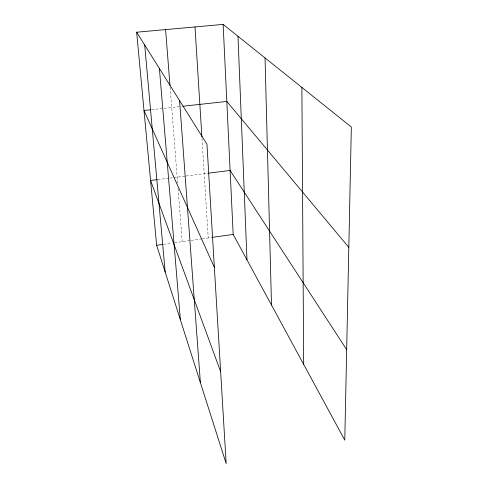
<?xml version="1.0" encoding="UTF-8"?>
<svg xmlns="http://www.w3.org/2000/svg" width="488" height="488" viewBox="0 0 488 488"><rect width="100%" height="100%" fill="white"/><g stroke="black" fill="none" stroke-linecap="round" stroke-linejoin="round"><path stroke-width="0.37" stroke-dasharray="2.44 1.83" d="M163.419 244.317L171.691 243.146M174.698 242.713L190.393 240.486M191.137 240.383L201.544 238.906M202.288 238.797L211.902 237.436M157.959 179.56L169.037 178.163M169.775 178.065L185.422 176.089M186.172 175.997L207.906 173.252M151.487 109.672L180.59 106.488M170.099 87.053L177.638 183.207M178.053 188.52L182.219 241.645M201.983 138.299L208.236 237.955"/><path stroke-width="0.73" d="M223.132 24.4L233.172 234.411L344.772 440.145L351.342 127.032L223.132 24.4L136.658 32.214L156.648 245.281L162.669 244.427M212.634 237.327L233.172 234.411M157.221 179.651L150.572 180.493L220.643 371.716M208.644 173.161L230.116 170.452L346.669 349.652M150.737 109.751L144.003 110.489L214.366 267.448M182.811 106.25L226.816 101.437L348.816 247.367M136.658 32.214L206.961 144.234L226.17 463.6L156.648 245.281M144.698 45.018L165.17 272.029M159.405 68.46L180.359 319.731M165.597 29.597L169.983 85.54M179.596 100.632L200.391 382.659M194.993 26.944L201.886 136.792M237.985 36.289L246.977 259.86M265.039 57.944L271.499 305.073M301.889 87.444L303.676 364.39"/></g></svg>
